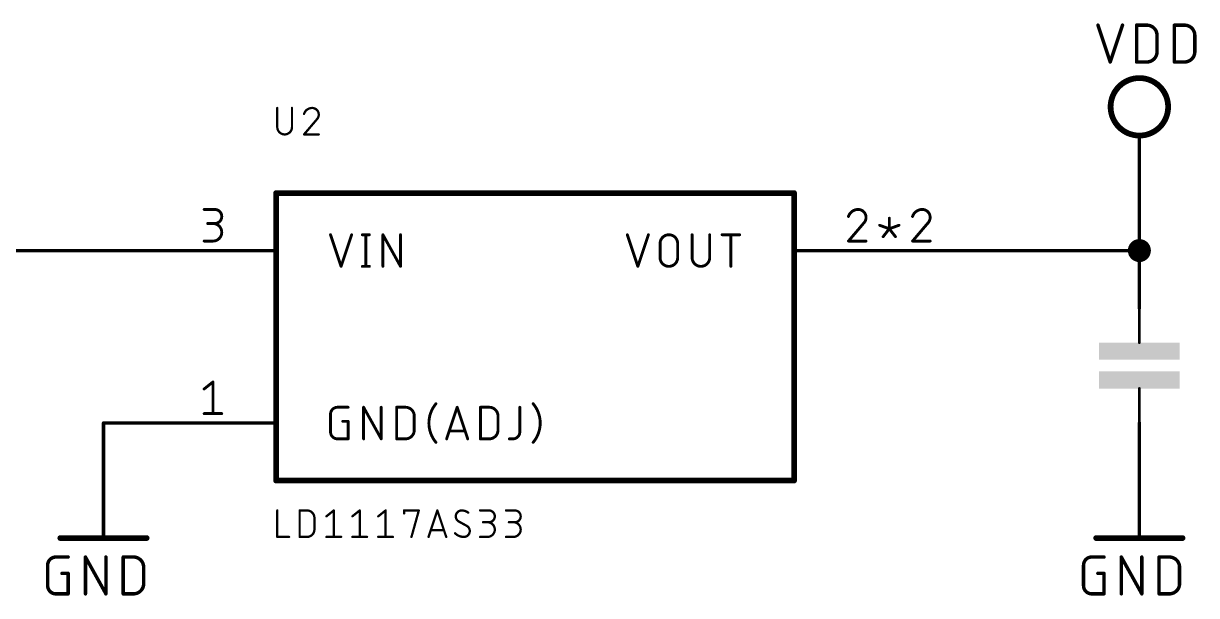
# Model space of a CAD drawing. Extents: x 0 to 388, y 0 to 261.
# Drawn here: x 47.3 to 99, y 182.9 to 208.2 of the extents above; entities that cross this region are included whole.
import ezdxf

# ---------------------------------------------------------------- set-up
doc = ezdxf.new("R2010")
doc.units = 0
for name, color, linetype in [('91', 94, 'CONTINUOUS'), ('94', 14, 'CONTINUOUS'), ('95', 250, 'CONTINUOUS'), ('96', 250, 'CONTINUOUS')]:
    doc.layers.add(name, color=color, linetype=linetype)

# ---------------------------------------------------------------- blocks, each defined once
blk = doc.blocks.new('RECT')
blk.add_solid([(-0.5, -0.5), (0.5, -0.5), (-0.5, 0.5), (0.5, 0.5)])

msp = doc.modelspace()

# ---------------------------------------------------------------- linework, layer by layer
at = {"layer": '91', "const_width": 0.1524}
for points in [[(96.52, 198.12), (96.52, 200.66)], [(38.1, 198.12), (53.34, 198.12)], [(86.36, 198.12), (96.52, 198.12)], [(96.52, 198.12), (96.52, 195.58)], [(50.8, 187.96), (50.8, 190.5)], [(50.8, 190.5), (53.34, 190.5)], [(96.52, 190.5), (96.52, 187.96)]]:
    msp.add_lwpolyline(points, dxfattribs=at)
at = {"layer": '91'}
for points, const_width in [([(96.5581, 200.66, 1), (96.4819, 200.66)], 0.0762), ([(96.52, 197.866, 1), (96.52, 198.374, 1), (96.52, 197.866)], 0.508), ([(53.34, 198.0819, 1), (53.34, 198.1581)], 0.0762), ([(86.36, 198.1581, 1), (86.36, 198.0819)], 0.0762), ([(96.5581, 198.12, 1), (96.4819, 198.12)], 0.0762), ([(96.4819, 198.12, 1), (96.5581, 198.12)], 0.0762), ([(96.52, 198.0819, 1), (96.52, 198.1581)], 0.0762), ([(96.4819, 195.58, 1), (96.5581, 195.58)], 0.0762), ([(50.8381, 190.5, 1), (50.7619, 190.5)], 0.0762), ([(50.8, 190.5381, 1), (50.8, 190.4619)], 0.0762), ([(53.34, 190.4619, 1), (53.34, 190.5381)], 0.0762), ([(96.5581, 190.5, 1), (96.4819, 190.5)], 0.0762), ([(50.7619, 187.96, 1), (50.8381, 187.96)], 0.0762), ([(96.4819, 187.96, 1), (96.5581, 187.96)], 0.0762)]:
    msp.add_lwpolyline(points, format="xyb", dxfattribs=dict(at, const_width=const_width))
at = {"layer": '94'}
for points, const_width in [([(96.52, 203.2, 1), (96.52, 205.74, 1), (96.52, 203.2)], 0.254), ([(58.4962, 204.4192, 1), (58.4454, 204.4192)], 0.0508), ([(59.1453, 204.4192, 1), (59.0945, 204.4192)], 0.0508), ([(60.0089, 204.4192, 0.3252), (59.6519, 204.1596)], 0.1016), ([(59.6277, 204.1674, 1), (59.6761, 204.1517)], 0.0508), ([(60.301, 204.1271, 0.4142), (60.0089, 204.4192)], 0.1016), ([(60.0089, 204.4446, 1), (60.0089, 204.3938)], 0.0508), ([(60.0089, 204.3938, 1), (60.0089, 204.4446)], 0.0508), ([(60.2036, 203.8999, 0.2053), (60.301, 204.1271)], 0.1016), ([(60.3264, 204.1271, 1), (60.2756, 204.1271)], 0.0508), ([(60.2756, 204.1271, 1), (60.3264, 204.1271)], 0.0508), ([(58.4708, 203.5754, 1), (59.1199, 203.5754)], 0.1016), ([(58.4962, 203.5754, 1), (58.4454, 203.5754)], 0.0508), ([(58.4454, 203.5754, 1), (58.4962, 203.5754)], 0.0508), ([(59.1453, 203.5754, 1), (59.0945, 203.5754)], 0.0508), ([(59.0945, 203.5754, 1), (59.1453, 203.5754)], 0.0508), ([(60.1861, 203.9183, 1), (60.2212, 203.8815)], 0.0508), ([(60.223, 203.8835, 1), (60.1843, 203.9164)], 0.0508), ([(59.6325, 203.2673, 1), (59.6713, 203.2343)], 0.0508), ([(59.6519, 203.2762, 1), (59.6519, 203.2254)], 0.0508), ([(60.301, 203.2254, 1), (60.301, 203.2762)], 0.0508), ([(96.5581, 203.2, 1), (96.4819, 203.2)], 0.0762), ([(58.42, 200.7235, 1), (58.42, 200.5965)], 0.127), ([(58.4835, 200.66, 1), (58.3565, 200.66)], 0.127), ([(81.3435, 200.66, 1), (81.2165, 200.66)], 0.127), ([(81.28, 200.5965, 1), (81.28, 200.7235)], 0.127), ([(96.4819, 200.66, 1), (96.5581, 200.66)], 0.0762), ([(53.34, 198.1581, 1), (53.34, 198.0819)], 0.0762), ([(58.42, 198.0819, 1), (58.42, 198.1581)], 0.0762), ([(81.28, 198.1581, 1), (81.28, 198.0819)], 0.0762), ([(86.36, 198.0819, 1), (86.36, 198.1581)], 0.0762), ([(96.5518, 195.58, 1), (96.4883, 195.58)], 0.0635), ([(96.4883, 194.056, 1), (96.5518, 194.056)], 0.0635), ([(96.5518, 192.024, 1), (96.4883, 192.024)], 0.0635), ([(53.34, 190.5381, 1), (53.34, 190.4619)], 0.0762), ([(58.42, 190.4619, 1), (58.42, 190.5381)], 0.0762), ([(96.4883, 190.5, 1), (96.5518, 190.5)], 0.0635), ([(50.8381, 187.96, 1), (50.7619, 187.96)], 0.0762), ([(58.42, 188.0235, 1), (58.42, 187.8965)], 0.127), ([(58.3565, 187.96, 1), (58.4835, 187.96)], 0.127), ([(81.2165, 187.96, 1), (81.3435, 187.96)], 0.127), ([(81.28, 187.8965, 1), (81.28, 188.0235)], 0.127), ([(96.5581, 187.96, 1), (96.4819, 187.96)], 0.0762), ([(58.4962, 186.6392, 1), (58.4454, 186.6392)], 0.0508), ([(59.4845, 186.6392, 1), (59.4337, 186.6392)], 0.0508), ([(59.4591, 186.6646, 1), (59.4591, 186.6138)], 0.0508), ([(60.1083, 186.3146, 0.4142), (59.7837, 186.6392)], 0.1016), ([(59.7837, 186.6646, 1), (59.7837, 186.6138)], 0.0508), ([(59.7837, 186.6138, 1), (59.7837, 186.6646)], 0.0508), ([(60.6244, 186.3994, 1), (60.6561, 186.3597)], 0.0508), ([(60.9902, 186.6392, 1), (60.9394, 186.6392)], 0.0508), ([(60.9807, 186.6194, 1), (60.9489, 186.659)], 0.0508), ([(61.7674, 186.3994, 1), (61.7991, 186.3597)], 0.0508), ([(62.1332, 186.6392, 1), (62.0824, 186.6392)], 0.0508), ([(62.1237, 186.6194, 1), (62.0919, 186.659)], 0.0508), ([(62.9104, 186.3994, 1), (62.9421, 186.3597)], 0.0508), ([(63.2762, 186.6392, 1), (63.2254, 186.6392)], 0.0508), ([(63.2667, 186.6194, 1), (63.2349, 186.659)], 0.0508), ([(64.0946, 186.6392, 1), (64.0438, 186.6392)], 0.0508), ([(64.0692, 186.6646, 1), (64.0692, 186.6138)], 0.0508), ([(64.0438, 186.5094, 1), (64.0946, 186.5094)], 0.0508), ([(64.7428, 186.6324, 1), (64.6939, 186.646)], 0.0508), ([(64.7183, 186.6138, 1), (64.7183, 186.6646)], 0.0508), ([(65.5609, 186.6472, 1), (65.5127, 186.6312)], 0.0508), ([(65.5609, 186.6312, 1), (65.5127, 186.6472)], 0.0508), ([(66.6092, 186.6392, 0.4142), (66.3496, 186.3796)], 0.1016), ([(66.3496, 186.3796, 0.2656), (66.4794, 186.1524)], 0.1016), ([(66.375, 186.3796, 1), (66.3242, 186.3796)], 0.0508), ([(66.3242, 186.3796, 1), (66.375, 186.3796)], 0.0508), ([(66.9013, 186.5418, 0.1623), (66.6092, 186.6392)], 0.1016), ([(66.6092, 186.6646, 1), (66.6092, 186.6138)], 0.0508), ([(66.6092, 186.6138, 1), (66.6092, 186.6646)], 0.0508), ([(66.8861, 186.5215, 1), (66.9166, 186.5622)], 0.0508), ([(67.422, 186.6646, 1), (67.422, 186.6138)], 0.0508), ([(67.8115, 186.1199, 1), (67.8115, 186.6392)], 0.1016), ([(67.8115, 186.6646, 1), (67.8115, 186.6138)], 0.0508), ([(67.8115, 186.6138, 1), (67.8115, 186.6646)], 0.0508), ([(68.565, 186.6646, 1), (68.565, 186.6138)], 0.0508), ([(68.9545, 186.1199, 1), (68.9545, 186.6392)], 0.1016), ([(68.9545, 186.6646, 1), (68.9545, 186.6138)], 0.0508), ([(68.9545, 186.6138, 1), (68.9545, 186.6646)], 0.0508), ([(60.1337, 186.3146, 1), (60.0829, 186.3146)], 0.0508), ([(60.0829, 186.3146, 1), (60.1337, 186.3146)], 0.0508), ([(66.4916, 186.1747, 1), (66.4672, 186.1301)], 0.0508), ([(66.4665, 186.1305, 1), (66.4923, 186.1742)], 0.0508), ([(66.9662, 185.7304, 0.2656), (66.8364, 185.9576)], 0.1016), ([(66.8493, 185.9795, 1), (66.8235, 185.9357)], 0.0508), ([(66.8242, 185.9353, 1), (66.8486, 185.9799)], 0.0508), ([(67.5518, 186.1453, 1), (67.5518, 186.0945)], 0.0508), ([(67.7466, 185.4708, 1), (67.7466, 186.1199)], 0.1016), ([(67.7466, 186.1453, 1), (67.7466, 186.0945)], 0.0508), ([(67.8115, 186.1453, 1), (67.8115, 186.0945)], 0.0508), ([(67.8115, 186.0945, 1), (67.8115, 186.1453)], 0.0508), ([(68.6948, 186.1453, 1), (68.6948, 186.0945)], 0.0508), ([(68.8896, 185.4708, 1), (68.8896, 186.1199)], 0.1016), ([(68.8896, 186.1453, 1), (68.8896, 186.0945)], 0.0508), ([(68.9545, 186.1453, 1), (68.9545, 186.0945)], 0.0508), ([(68.9545, 186.0945, 1), (68.9545, 186.1453)], 0.0508), ([(48.895, 185.4835, 1), (48.895, 185.3565)], 0.127), ([(50.7619, 185.42, 1), (50.8381, 185.42)], 0.0762), ([(52.705, 185.3565, 1), (52.705, 185.4835)], 0.127), ([(58.4708, 185.4962, 1), (58.4708, 185.4454)], 0.0508), ([(58.4454, 185.4708, 1), (58.4962, 185.4708)], 0.0508), ([(58.9901, 185.4454, 1), (58.9901, 185.4962)], 0.0508), ([(59.4591, 185.4962, 1), (59.4591, 185.4454)], 0.0508), ([(59.4337, 185.4708, 1), (59.4845, 185.4708)], 0.0508), ([(59.7837, 185.4708, 0.4142), (60.1083, 185.7954)], 0.1016), ([(59.7837, 185.4962, 1), (59.7837, 185.4454)], 0.0508), ([(59.7837, 185.4454, 1), (59.7837, 185.4962)], 0.0508), ([(60.1337, 185.7954, 1), (60.0829, 185.7954)], 0.0508), ([(60.0829, 185.7954, 1), (60.1337, 185.7954)], 0.0508), ([(60.6402, 185.4962, 1), (60.6402, 185.4454)], 0.0508), ([(60.9394, 185.4708, 1), (60.9902, 185.4708)], 0.0508), ([(61.2893, 185.4454, 1), (61.2893, 185.4962)], 0.0508), ([(61.7832, 185.4962, 1), (61.7832, 185.4454)], 0.0508), ([(62.0824, 185.4708, 1), (62.1332, 185.4708)], 0.0508), ([(62.4323, 185.4454, 1), (62.4323, 185.4962)], 0.0508), ([(62.9262, 185.4962, 1), (62.9262, 185.4454)], 0.0508), ([(63.2254, 185.4708, 1), (63.2762, 185.4708)], 0.0508), ([(63.5753, 185.4454, 1), (63.5753, 185.4962)], 0.0508), ([(64.3693, 185.4776, 1), (64.4183, 185.464)], 0.0508), ([(65.1232, 185.4788, 1), (65.1714, 185.4628)], 0.0508), ([(65.2447, 185.7883, 1), (65.2447, 185.7375)], 0.0508), ([(65.8289, 185.7375, 1), (65.8289, 185.7883)], 0.0508), ([(65.9022, 185.4628, 1), (65.9503, 185.4788)], 0.0508), ([(66.3171, 185.6331, 0.2), (66.7066, 185.4708)], 0.1016), ([(66.3352, 185.651, 1), (66.2991, 185.6152)], 0.0508), ([(66.7066, 185.4708, 0.4142), (66.9662, 185.7304)], 0.1016), ([(66.7066, 185.4962, 1), (66.7066, 185.4454)], 0.0508), ([(66.7066, 185.4454, 1), (66.7066, 185.4962)], 0.0508), ([(66.9916, 185.7304, 1), (66.9408, 185.7304)], 0.0508), ([(66.9408, 185.7304, 1), (66.9916, 185.7304)], 0.0508), ([(67.422, 185.4962, 1), (67.422, 185.4454)], 0.0508), ([(67.7466, 185.4962, 1), (67.7466, 185.4454)], 0.0508), ([(67.7466, 185.4454, 1), (67.7466, 185.4962)], 0.0508), ([(68.565, 185.4962, 1), (68.565, 185.4454)], 0.0508), ([(68.8896, 185.4962, 1), (68.8896, 185.4454)], 0.0508), ([(68.8896, 185.4454, 1), (68.8896, 185.4962)], 0.0508), ([(94.615, 185.4835, 1), (94.615, 185.3565)], 0.127), ([(96.4819, 185.42, 1), (96.5581, 185.42)], 0.0762), ([(98.425, 185.3565, 1), (98.425, 185.4835)], 0.127)]:
    msp.add_lwpolyline(points, format="xyb", dxfattribs=dict(at, const_width=const_width))
for points, const_width in [([(58.4708, 204.4192), (58.4708, 203.5754)], 0.1016), ([(59.1199, 203.5754), (59.1199, 204.4192)], 0.1016), ([(60.2036, 203.8999), (59.6519, 203.2508)], 0.1016), ([(59.6519, 203.2508), (60.301, 203.2508)], 0.1016), ([(96.52, 200.66), (96.52, 203.2)], 0.1524), ([(81.28, 200.66), (58.42, 200.66)], 0.254), ([(58.42, 200.66), (58.42, 187.96)], 0.254), ([(81.28, 187.96), (81.28, 200.66)], 0.254), ([(53.34, 198.12), (58.42, 198.12)], 0.1524), ([(86.36, 198.12), (81.28, 198.12)], 0.1524), ([(96.52, 195.58), (96.52, 194.056)], 0.127), ([(96.52, 192.024), (96.52, 190.5)], 0.127), ([(53.34, 190.5), (58.42, 190.5)], 0.1524), ([(50.8, 187.96), (50.8, 185.42)], 0.1524), ([(58.42, 187.96), (81.28, 187.96)], 0.254), ([(96.52, 187.96), (96.52, 185.42)], 0.1524), ([(58.4708, 186.6392), (58.4708, 185.4708)], 0.1016), ([(59.4591, 185.4708), (59.4591, 186.6392)], 0.1016), ([(59.4591, 186.6392), (59.7837, 186.6392)], 0.1016), ([(60.6402, 186.3796), (60.9648, 186.6392)], 0.1016), ([(60.9648, 186.6392), (60.9648, 185.4708)], 0.1016), ([(61.7832, 186.3796), (62.1078, 186.6392)], 0.1016), ([(62.1078, 186.6392), (62.1078, 185.4708)], 0.1016), ([(62.9262, 186.3796), (63.2508, 186.6392)], 0.1016), ([(63.2508, 186.6392), (63.2508, 185.4708)], 0.1016), ([(64.0692, 186.5094), (64.0692, 186.6392)], 0.1016), ([(64.0692, 186.6392), (64.7183, 186.6392)], 0.1016), ([(64.7183, 186.6392), (64.3938, 185.4708)], 0.1016), ([(65.1473, 185.4708), (65.5368, 186.6392)], 0.1016), ([(65.5368, 186.6392), (65.9262, 185.4708)], 0.1016), ([(67.422, 186.6392), (67.8115, 186.6392)], 0.1016), ([(68.565, 186.6392), (68.9545, 186.6392)], 0.1016), ([(60.1083, 186.3146), (60.1083, 185.7954)], 0.1016), ([(66.8364, 185.9576), (66.4794, 186.1524)], 0.1016), ([(67.8115, 186.1199), (67.5518, 186.1199)], 0.1016), ([(68.9545, 186.1199), (68.6948, 186.1199)], 0.1016), ([(48.895, 185.42), (52.705, 185.42)], 0.254), ([(58.4708, 185.4708), (58.9901, 185.4708)], 0.1016), ([(59.7837, 185.4708), (59.4591, 185.4708)], 0.1016), ([(60.6402, 185.4708), (61.2893, 185.4708)], 0.1016), ([(61.7832, 185.4708), (62.4323, 185.4708)], 0.1016), ([(62.9262, 185.4708), (63.5753, 185.4708)], 0.1016), ([(65.8289, 185.7629), (65.2447, 185.7629)], 0.1016), ([(67.422, 185.4708), (67.7466, 185.4708)], 0.1016), ([(68.565, 185.4708), (68.8896, 185.4708)], 0.1016), ([(94.615, 185.42), (98.425, 185.42)], 0.254)]:
    msp.add_lwpolyline(points, dxfattribs=dict(at, const_width=const_width))
at = {"layer": '95', "const_width": 0.127}
for points in [[(55.2436, 199.9361), (55.7093, 199.9361)], [(55.7093, 199.3152), (55.3988, 199.3152)], [(84.34, 199.3152), (83.6803, 198.5391)], [(85.4828, 199.548), (85.4828, 199.0824)], [(87.169, 199.3152), (86.5093, 198.5391)], [(60.8203, 198.8185), (61.286, 197.4215)], [(61.286, 197.4215), (61.7516, 198.8185)], [(62.2258, 198.8185), (62.5363, 198.8185)], [(62.381, 198.8185), (62.381, 197.4215)], [(63.1337, 197.4215), (63.1337, 198.8185)], [(63.1337, 198.8185), (63.9098, 197.4215)], [(63.9098, 197.4215), (63.9098, 198.8185)], [(73.9194, 198.8185), (74.3851, 197.4215)], [(74.3851, 197.4215), (74.8508, 198.8185)], [(76.7804, 198.8185), (76.7804, 197.8096)], [(77.5565, 197.8096), (77.5565, 198.8185)], [(78.1036, 198.8185), (78.8797, 198.8185)], [(78.4916, 197.4215), (78.4916, 198.8185)], [(85.4828, 199.0824), (85.056, 199.2376)], [(85.2112, 198.7331), (85.4828, 199.0824)], [(85.4828, 199.0824), (85.9097, 199.2376)], [(85.4828, 199.0824), (85.7545, 198.7331)], [(55.2436, 198.5391), (55.6316, 198.5391)], [(75.3659, 197.8096), (75.3659, 198.4304)], [(76.142, 198.4304), (76.142, 197.8096)], [(83.6803, 198.5391), (84.4564, 198.5391)], [(86.5093, 198.5391), (87.2854, 198.5391)], [(62.2258, 197.4215), (62.5363, 197.4215)], [(55.2436, 192.0057), (55.6316, 192.3161)], [(55.6316, 192.3161), (55.6316, 190.9191)], [(61.1307, 191.1985), (61.5964, 191.1985)], [(62.2804, 189.8015), (62.2804, 191.1985)], [(62.2804, 191.1985), (63.0565, 189.8015)], [(63.0565, 189.8015), (63.0565, 191.1985)], [(63.7405, 189.8015), (63.7405, 191.1985)], [(63.7405, 191.1985), (64.1286, 191.1985)], [(65.9443, 189.8015), (66.41, 191.1985)], [(66.41, 191.1985), (66.8757, 189.8015)], [(67.4364, 189.8015), (67.4364, 191.1985)], [(67.4364, 191.1985), (67.8245, 191.1985)], [(69.1763, 191.1985), (69.1763, 190.1119)], [(55.2436, 190.9191), (56.0197, 190.9191)], [(60.8203, 190.1119), (60.8203, 190.8881)], [(61.3636, 190.5776), (61.5964, 190.5776)], [(61.5964, 190.5776), (61.5964, 189.8015)], [(64.5166, 190.8104), (64.5166, 190.1896)], [(68.2125, 190.8104), (68.2125, 190.1896)], [(66.7592, 190.1508), (66.0607, 190.1508)], [(61.5964, 189.8015), (61.1307, 189.8015)], [(64.1286, 189.8015), (63.7405, 189.8015)], [(67.8245, 189.8015), (67.4364, 189.8015)], [(68.8659, 189.8015), (68.7107, 189.8015)]]:
    msp.add_lwpolyline(points, dxfattribs=at)
at = {"layer": '95'}
for points, const_width in [([(55.2436, 199.9678, 1), (55.2436, 199.9044)], 0.0635), ([(55.7093, 199.3152, 1), (55.7093, 199.9361)], 0.127), ([(55.7093, 199.9678, 1), (55.7093, 199.9044)], 0.0635), ([(55.7093, 199.9044, 1), (55.7093, 199.9678)], 0.0635), ([(84.1072, 199.9361, 0.3252), (83.6803, 199.6257)], 0.127), ([(84.4564, 199.5868, 0.4142), (84.1072, 199.9361)], 0.127), ([(84.1072, 199.9678, 1), (84.1072, 199.9044)], 0.0635), ([(84.1072, 199.9044, 1), (84.1072, 199.9678)], 0.0635), ([(86.9361, 199.9361, 0.3252), (86.5093, 199.6257)], 0.127), ([(87.2854, 199.5868, 0.4142), (86.9361, 199.9361)], 0.127), ([(86.9361, 199.9678, 1), (86.9361, 199.9044)], 0.0635), ([(86.9361, 199.9044, 1), (86.9361, 199.9678)], 0.0635), ([(55.3988, 199.347, 1), (55.3988, 199.2835)], 0.0635), ([(55.6316, 198.5391, 1), (55.6316, 199.3152)], 0.127), ([(55.6316, 199.347, 1), (55.6316, 199.2835)], 0.0635), ([(55.7093, 199.347, 1), (55.7093, 199.2835)], 0.0635), ([(55.7093, 199.2835, 1), (55.7093, 199.347)], 0.0635), ([(83.6501, 199.6354, 1), (83.7105, 199.6159)], 0.0635), ([(84.34, 199.3152, 0.2053), (84.4564, 199.5868)], 0.127), ([(84.3181, 199.3382, 1), (84.3619, 199.2922)], 0.0635), ([(84.3642, 199.2946, 1), (84.3158, 199.3358)], 0.0635), ([(84.4882, 199.5868, 1), (84.4247, 199.5869)], 0.0635), ([(84.4247, 199.5868, 1), (84.4882, 199.5868)], 0.0635), ([(85.5146, 199.548, 1), (85.4511, 199.548)], 0.0635), ([(86.4791, 199.6354, 1), (86.5395, 199.6159)], 0.0635), ([(87.169, 199.3152, 0.2053), (87.2854, 199.5868)], 0.127), ([(87.1471, 199.3382, 1), (87.1909, 199.2922)], 0.0635), ([(87.1931, 199.2946, 1), (87.1448, 199.3358)], 0.0635), ([(87.3171, 199.5868, 1), (87.2536, 199.5869)], 0.0635), ([(87.2536, 199.5868, 1), (87.3171, 199.5868)], 0.0635), ([(60.8504, 198.8285, 1), (60.7902, 198.8085)], 0.0635), ([(61.7818, 198.8085, 1), (61.7215, 198.8285)], 0.0635), ([(62.2258, 198.8502, 1), (62.2258, 198.7868)], 0.0635), ([(62.4128, 198.8185, 1), (62.3493, 198.8185)], 0.0635), ([(62.5363, 198.7868, 1), (62.5363, 198.8502)], 0.0635), ([(63.1655, 198.8185, 1), (63.102, 198.8185)], 0.0635), ([(63.1615, 198.8339, 1), (63.1059, 198.8031)], 0.0635), ([(63.9416, 198.8185, 1), (63.8781, 198.8185)], 0.0635), ([(73.9495, 198.8285, 1), (73.8893, 198.8085)], 0.0635), ([(74.8809, 198.8085, 1), (74.8206, 198.8285)], 0.0635), ([(76.142, 198.4304, 1), (75.3659, 198.4304)], 0.127), ([(76.8121, 198.8185, 1), (76.7486, 198.8185)], 0.0635), ([(77.5882, 198.8185, 1), (77.5247, 198.8185)], 0.0635), ([(78.1036, 198.8502, 1), (78.1036, 198.7868)], 0.0635), ([(78.5234, 198.8185, 1), (78.4599, 198.8185)], 0.0635), ([(78.8797, 198.7868, 1), (78.8797, 198.8502)], 0.0635), ([(85.0668, 199.2674, 1), (85.0451, 199.2078)], 0.0635), ([(85.472, 199.1122, 1), (85.4937, 199.0525)], 0.0635), ([(85.4511, 199.0824, 1), (85.5146, 199.0824)], 0.0635), ([(85.5079, 199.1019, 1), (85.4578, 199.0629)], 0.0635), ([(85.5079, 199.0629, 1), (85.4578, 199.1019)], 0.0635), ([(85.472, 199.0525, 1), (85.4937, 199.1122)], 0.0635), ([(85.9205, 199.2078, 1), (85.8988, 199.2674)], 0.0635), ([(55.2436, 198.5709, 1), (55.2436, 198.5074)], 0.0635), ([(55.6316, 198.5709, 1), (55.6316, 198.5074)], 0.0635), ([(55.6316, 198.5074, 1), (55.6316, 198.5709)], 0.0635), ([(75.3976, 198.4304, 1), (75.3341, 198.4304)], 0.0635), ([(75.3341, 198.4304, 1), (75.3976, 198.4304)], 0.0635), ([(76.1737, 198.4304, 1), (76.1102, 198.4304)], 0.0635), ([(76.1102, 198.4304, 1), (76.1737, 198.4304)], 0.0635), ([(83.6803, 198.5709, 1), (83.6803, 198.5074)], 0.0635), ([(83.6561, 198.5597, 1), (83.7045, 198.5185)], 0.0635), ([(84.4564, 198.5074, 1), (84.4564, 198.5709)], 0.0635), ([(85.1861, 198.7526, 1), (85.2363, 198.7136)], 0.0635), ([(85.7294, 198.7136, 1), (85.7795, 198.7526)], 0.0635), ([(86.5093, 198.5709, 1), (86.5093, 198.5074)], 0.0635), ([(86.4851, 198.5597, 1), (86.5335, 198.5185)], 0.0635), ([(87.2854, 198.5074, 1), (87.2854, 198.5709)], 0.0635), ([(75.3659, 197.8096, 1), (76.142, 197.8096)], 0.127), ([(75.3976, 197.8096, 1), (75.3341, 197.8096)], 0.0635), ([(75.3341, 197.8096, 1), (75.3976, 197.8096)], 0.0635), ([(76.1737, 197.8096, 1), (76.1102, 197.8096)], 0.0635), ([(76.1102, 197.8096, 1), (76.1737, 197.8096)], 0.0635), ([(76.8121, 197.8096, 1), (76.7486, 197.8096)], 0.0635), ([(76.7486, 197.8096, 1), (76.8121, 197.8096)], 0.0635), ([(76.7804, 197.8096, 1), (77.5565, 197.8096)], 0.127), ([(77.5882, 197.8096, 1), (77.5247, 197.8096)], 0.0635), ([(77.5247, 197.8096, 1), (77.5882, 197.8096)], 0.0635), ([(61.2558, 197.4315, 1), (61.3161, 197.4115)], 0.0635), ([(61.2558, 197.4115, 1), (61.3161, 197.4315)], 0.0635), ([(62.2258, 197.4532, 1), (62.2258, 197.3898)], 0.0635), ([(62.3493, 197.4215, 1), (62.4128, 197.4215)], 0.0635), ([(62.5363, 197.3898, 1), (62.5363, 197.4532)], 0.0635), ([(63.102, 197.4215, 1), (63.1655, 197.4215)], 0.0635), ([(63.8781, 197.4215, 1), (63.9416, 197.4215)], 0.0635), ([(63.8821, 197.4061, 1), (63.9376, 197.4369)], 0.0635), ([(74.355, 197.4315, 1), (74.4152, 197.4115)], 0.0635), ([(74.355, 197.4115, 1), (74.4152, 197.4315)], 0.0635), ([(78.4599, 197.4215, 1), (78.5234, 197.4215)], 0.0635), ([(55.6634, 192.3161, 1), (55.5999, 192.3161)], 0.0635), ([(55.6515, 192.2913, 1), (55.6118, 192.3409)], 0.0635), ([(55.2238, 192.0304, 1), (55.2634, 191.9809)], 0.0635), ([(61.1307, 191.1985, 0.4142), (60.8203, 190.8881)], 0.127), ([(61.1307, 191.2302, 1), (61.1307, 191.1668)], 0.0635), ([(61.1307, 191.1668, 1), (61.1307, 191.2302)], 0.0635), ([(61.5964, 191.1668, 1), (61.5964, 191.2302)], 0.0635), ([(62.3122, 191.1985, 1), (62.2487, 191.1985)], 0.0635), ([(62.3082, 191.2139, 1), (62.2527, 191.1831)], 0.0635), ([(63.0883, 191.1985, 1), (63.0248, 191.1985)], 0.0635), ([(63.7723, 191.1985, 1), (63.7088, 191.1985)], 0.0635), ([(63.7405, 191.2302, 1), (63.7405, 191.1668)], 0.0635), ([(64.5166, 190.8104, 0.4142), (64.1286, 191.1985)], 0.127), ([(64.1286, 191.2302, 1), (64.1286, 191.1668)], 0.0635), ([(64.1286, 191.1668, 1), (64.1286, 191.2302)], 0.0635), ([(65.4737, 191.3537, 0.1762), (65.1633, 190.5)], 0.127), ([(65.498, 191.3333, 1), (65.4494, 191.3741)], 0.0635), ([(66.4401, 191.2085, 1), (66.3799, 191.1885)], 0.0635), ([(66.4401, 191.1885, 1), (66.3799, 191.2085)], 0.0635), ([(67.4682, 191.1985, 1), (67.4047, 191.1985)], 0.0635), ([(67.4364, 191.2302, 1), (67.4364, 191.1668)], 0.0635), ([(68.2125, 190.8104, 0.4142), (67.8245, 191.1985)], 0.127), ([(67.8245, 191.2302, 1), (67.8245, 191.1668)], 0.0635), ([(67.8245, 191.1668, 1), (67.8245, 191.2302)], 0.0635), ([(69.2081, 191.1985, 1), (69.1446, 191.1985)], 0.0635), ([(70.075, 190.5, 0.1762), (69.7646, 191.3537)], 0.127), ([(69.7889, 191.3741, 1), (69.7403, 191.3333)], 0.0635), ([(55.2436, 190.9509, 1), (55.2436, 190.8874)], 0.0635), ([(55.5999, 190.9191, 1), (55.6634, 190.9191)], 0.0635), ([(56.0197, 190.8874, 1), (56.0197, 190.9509)], 0.0635), ([(60.8521, 190.8881, 1), (60.7886, 190.8881)], 0.0635), ([(60.7886, 190.8881, 1), (60.8521, 190.8881)], 0.0635), ([(61.3636, 190.6094, 1), (61.3636, 190.5459)], 0.0635), ([(61.6282, 190.5776, 1), (61.5647, 190.5776)], 0.0635), ([(61.5964, 190.5459, 1), (61.5964, 190.6094)], 0.0635), ([(64.5484, 190.8104, 1), (64.4849, 190.8104)], 0.0635), ([(64.4849, 190.8104, 1), (64.5484, 190.8104)], 0.0635), ([(65.1633, 190.5, 0.1762), (65.4737, 189.6463)], 0.127), ([(65.195, 190.5, 1), (65.1315, 190.5)], 0.0635), ([(68.2443, 190.8104, 1), (68.1808, 190.8104)], 0.0635), ([(68.1808, 190.8104, 1), (68.2443, 190.8104)], 0.0635), ([(69.7646, 189.6463, 0.1762), (70.075, 190.5)], 0.127), ([(70.1068, 190.5, 1), (70.0433, 190.5)], 0.0635), ([(60.8203, 190.1119, 0.4142), (61.1307, 189.8015)], 0.127), ([(60.8521, 190.1119, 1), (60.7886, 190.1119)], 0.0635), ([(60.7886, 190.1119, 1), (60.8521, 190.1119)], 0.0635), ([(64.1286, 189.8015, 0.4142), (64.5166, 190.1896)], 0.127), ([(64.5484, 190.1896, 1), (64.4849, 190.1896)], 0.0635), ([(64.4849, 190.1896, 1), (64.5484, 190.1896)], 0.0635), ([(65.1315, 190.5, 1), (65.195, 190.5)], 0.0635), ([(66.0607, 190.1825, 1), (66.0607, 190.119)], 0.0635), ([(66.7592, 190.119, 1), (66.7592, 190.1825)], 0.0635), ([(67.8245, 189.8015, 0.4142), (68.2125, 190.1896)], 0.127), ([(68.2443, 190.1896, 1), (68.1808, 190.1896)], 0.0635), ([(68.1808, 190.1896, 1), (68.2443, 190.1896)], 0.0635), ([(68.8659, 189.8015, 0.4142), (69.1763, 190.1119)], 0.127), ([(69.2081, 190.1119, 1), (69.1446, 190.1119)], 0.0635), ([(69.1446, 190.1119, 1), (69.2081, 190.1119)], 0.0635), ([(70.0433, 190.5, 1), (70.1068, 190.5)], 0.0635), ([(61.1307, 189.8332, 1), (61.1307, 189.7698)], 0.0635), ([(61.1307, 189.7698, 1), (61.1307, 189.8332)], 0.0635), ([(61.5647, 189.8015, 1), (61.6282, 189.8015)], 0.0635), ([(61.5964, 189.7698, 1), (61.5964, 189.8332)], 0.0635), ([(62.2487, 189.8015, 1), (62.3122, 189.8015)], 0.0635), ([(63.0248, 189.8015, 1), (63.0883, 189.8015)], 0.0635), ([(63.0288, 189.7861, 1), (63.0843, 189.8169)], 0.0635), ([(63.7405, 189.8332, 1), (63.7405, 189.7698)], 0.0635), ([(63.7088, 189.8015, 1), (63.7723, 189.8015)], 0.0635), ([(64.1286, 189.8332, 1), (64.1286, 189.7698)], 0.0635), ([(64.1286, 189.7698, 1), (64.1286, 189.8332)], 0.0635), ([(65.4494, 189.6259, 1), (65.498, 189.6667)], 0.0635), ([(65.9142, 189.8115, 1), (65.9744, 189.7915)], 0.0635), ([(66.8455, 189.7915, 1), (66.9058, 189.8115)], 0.0635), ([(67.4364, 189.8332, 1), (67.4364, 189.7698)], 0.0635), ([(67.4047, 189.8015, 1), (67.4682, 189.8015)], 0.0635), ([(67.8245, 189.8332, 1), (67.8245, 189.7698)], 0.0635), ([(67.8245, 189.7698, 1), (67.8245, 189.8332)], 0.0635), ([(68.7107, 189.8332, 1), (68.7107, 189.7698)], 0.0635), ([(68.8659, 189.8332, 1), (68.8659, 189.7698)], 0.0635), ([(68.8659, 189.7698, 1), (68.8659, 189.8332)], 0.0635), ([(69.7403, 189.6667, 1), (69.7889, 189.6259)], 0.0635)]:
    msp.add_lwpolyline(points, format="xyb", dxfattribs=dict(at, const_width=const_width))
at = {"layer": '96', "const_width": 0.1524}
for points in [[(94.6912, 208.0768), (95.2331, 206.4512)], [(95.2331, 206.4512), (95.7749, 208.0768)], [(96.3967, 206.4512), (96.3967, 208.0768)], [(96.3967, 208.0768), (96.8483, 208.0768)], [(98.0641, 206.4512), (98.0641, 208.0768)], [(98.0641, 208.0768), (98.5156, 208.0768)], [(97.2999, 207.6252), (97.2999, 206.9028)], [(98.9672, 207.6252), (98.9672, 206.9028)], [(96.8483, 206.4512), (96.3967, 206.4512)], [(98.5156, 206.4512), (98.0641, 206.4512)], [(48.6974, 184.5818), (49.2393, 184.5818)], [(50.0035, 182.9562), (50.0035, 184.5818)], [(50.0035, 184.5818), (50.9066, 182.9562)], [(50.9066, 182.9562), (50.9066, 184.5818)], [(51.6709, 182.9562), (51.6709, 184.5818)], [(51.6709, 184.5818), (52.1224, 184.5818)], [(94.4174, 184.5818), (94.9593, 184.5818)], [(95.7235, 182.9562), (95.7235, 184.5818)], [(95.7235, 184.5818), (96.6266, 182.9562)], [(96.6266, 182.9562), (96.6266, 184.5818)], [(97.3909, 182.9562), (97.3909, 184.5818)], [(97.3909, 184.5818), (97.8424, 184.5818)], [(48.3362, 183.3174), (48.3362, 184.2206)], [(48.9684, 183.8593), (49.2393, 183.8593)], [(49.2393, 183.8593), (49.2393, 182.9562)], [(52.574, 184.1302), (52.574, 183.4078)], [(94.0562, 183.3174), (94.0562, 184.2206)], [(94.6884, 183.8593), (94.9593, 183.8593)], [(94.9593, 183.8593), (94.9593, 182.9562)], [(98.294, 184.1302), (98.294, 183.4078)], [(49.2393, 182.9562), (48.6974, 182.9562)], [(52.1224, 182.9562), (51.6709, 182.9562)], [(94.9593, 182.9562), (94.4174, 182.9562)], [(97.8424, 182.9562), (97.3909, 182.9562)]]:
    msp.add_lwpolyline(points, dxfattribs=at)
at = {"layer": '96'}
for points, const_width in [([(94.7273, 208.0888, 1), (94.6551, 208.0648)], 0.0762), ([(95.8111, 208.0648, 1), (95.7388, 208.0888)], 0.0762), ([(96.4348, 208.0768, 1), (96.3586, 208.0768)], 0.0762), ([(96.3967, 208.1149, 1), (96.3967, 208.0387)], 0.0762), ([(97.2999, 207.6252, 0.4142), (96.8483, 208.0768)], 0.1524), ([(96.8483, 208.1149, 1), (96.8483, 208.0387)], 0.0762), ([(96.8483, 208.0387, 1), (96.8483, 208.1149)], 0.0762), ([(98.1022, 208.0768, 1), (98.026, 208.0768)], 0.0762), ([(98.0641, 208.1149, 1), (98.0641, 208.0387)], 0.0762), ([(98.9672, 207.6252, 0.4142), (98.5156, 208.0768)], 0.1524), ([(98.5156, 208.1149, 1), (98.5156, 208.0387)], 0.0762), ([(98.5156, 208.0387, 1), (98.5156, 208.1149)], 0.0762), ([(97.338, 207.6252, 1), (97.2618, 207.6252)], 0.0762), ([(97.2618, 207.6252, 1), (97.338, 207.6252)], 0.0762), ([(99.0053, 207.6252, 1), (98.9291, 207.6252)], 0.0762), ([(98.9291, 207.6252, 1), (99.0053, 207.6252)], 0.0762), ([(96.8483, 206.4512, 0.4142), (97.2999, 206.9028)], 0.1524), ([(97.338, 206.9028, 1), (97.2618, 206.9028)], 0.0762), ([(97.2618, 206.9028, 1), (97.338, 206.9028)], 0.0762), ([(98.5156, 206.4512, 0.4142), (98.9672, 206.9028)], 0.1524), ([(99.0053, 206.9028, 1), (98.9291, 206.9028)], 0.0762), ([(98.9291, 206.9028, 1), (99.0053, 206.9028)], 0.0762), ([(95.1969, 206.4632, 1), (95.2692, 206.4392)], 0.0762), ([(95.1969, 206.4392, 1), (95.2692, 206.4632)], 0.0762), ([(96.3967, 206.4893, 1), (96.3967, 206.4131)], 0.0762), ([(96.3586, 206.4512, 1), (96.4348, 206.4512)], 0.0762), ([(96.8483, 206.4893, 1), (96.8483, 206.4131)], 0.0762), ([(96.8483, 206.4131, 1), (96.8483, 206.4893)], 0.0762), ([(98.0641, 206.4893, 1), (98.0641, 206.4131)], 0.0762), ([(98.026, 206.4512, 1), (98.1022, 206.4512)], 0.0762), ([(98.5156, 206.4893, 1), (98.5156, 206.4131)], 0.0762), ([(98.5156, 206.4131, 1), (98.5156, 206.4893)], 0.0762), ([(48.6974, 184.5818, 0.4142), (48.3362, 184.2206)], 0.1524), ([(48.6974, 184.6199, 1), (48.6974, 184.5437)], 0.0762), ([(48.6974, 184.5437, 1), (48.6974, 184.6199)], 0.0762), ([(49.2393, 184.5437, 1), (49.2393, 184.6199)], 0.0762), ([(50.0416, 184.5818, 1), (49.9654, 184.5818)], 0.0762), ([(50.0368, 184.6003, 1), (49.9702, 184.5633)], 0.0762), ([(50.9447, 184.5818, 1), (50.8685, 184.5818)], 0.0762), ([(51.709, 184.5818, 1), (51.6328, 184.5818)], 0.0762), ([(51.6709, 184.6199, 1), (51.6709, 184.5437)], 0.0762), ([(52.574, 184.1302, 0.4142), (52.1224, 184.5818)], 0.1524), ([(52.1224, 184.6199, 1), (52.1224, 184.5437)], 0.0762), ([(52.1224, 184.5437, 1), (52.1224, 184.6199)], 0.0762), ([(94.4174, 184.5818, 0.4142), (94.0562, 184.2206)], 0.1524), ([(94.4174, 184.6199, 1), (94.4174, 184.5437)], 0.0762), ([(94.4174, 184.5437, 1), (94.4174, 184.6199)], 0.0762), ([(94.9593, 184.5437, 1), (94.9593, 184.6199)], 0.0762), ([(95.7616, 184.5818, 1), (95.6854, 184.5818)], 0.0762), ([(95.7568, 184.6003, 1), (95.6902, 184.5633)], 0.0762), ([(96.6647, 184.5818, 1), (96.5885, 184.5818)], 0.0762), ([(97.429, 184.5818, 1), (97.3528, 184.5818)], 0.0762), ([(97.3909, 184.6199, 1), (97.3909, 184.5437)], 0.0762), ([(98.294, 184.1302, 0.4142), (97.8424, 184.5818)], 0.1524), ([(97.8424, 184.6199, 1), (97.8424, 184.5437)], 0.0762), ([(97.8424, 184.5437, 1), (97.8424, 184.6199)], 0.0762), ([(48.3743, 184.2206, 1), (48.2981, 184.2206)], 0.0762), ([(48.2981, 184.2206, 1), (48.3743, 184.2206)], 0.0762), ([(48.9684, 183.8974, 1), (48.9684, 183.8212)], 0.0762), ([(49.2774, 183.8593, 1), (49.2012, 183.8593)], 0.0762), ([(49.2393, 183.8212, 1), (49.2393, 183.8974)], 0.0762), ([(52.6121, 184.1302, 1), (52.5359, 184.1302)], 0.0762), ([(52.5359, 184.1302, 1), (52.6121, 184.1302)], 0.0762), ([(94.0943, 184.2206, 1), (94.0181, 184.2206)], 0.0762), ([(94.0181, 184.2206, 1), (94.0943, 184.2206)], 0.0762), ([(94.6884, 183.8974, 1), (94.6884, 183.8212)], 0.0762), ([(94.9974, 183.8593, 1), (94.9212, 183.8593)], 0.0762), ([(94.9593, 183.8212, 1), (94.9593, 183.8974)], 0.0762), ([(98.3321, 184.1302, 1), (98.2559, 184.1302)], 0.0762), ([(98.2559, 184.1302, 1), (98.3321, 184.1302)], 0.0762), ([(48.3362, 183.3174, 0.4142), (48.6974, 182.9562)], 0.1524), ([(48.3743, 183.3174, 1), (48.2981, 183.3174)], 0.0762), ([(48.2981, 183.3174, 1), (48.3743, 183.3174)], 0.0762), ([(52.1224, 182.9562, 0.4142), (52.574, 183.4078)], 0.1524), ([(52.6121, 183.4078, 1), (52.5359, 183.4078)], 0.0762), ([(52.5359, 183.4078, 1), (52.6121, 183.4078)], 0.0762), ([(94.0562, 183.3174, 0.4142), (94.4174, 182.9562)], 0.1524), ([(94.0943, 183.3174, 1), (94.0181, 183.3174)], 0.0762), ([(94.0181, 183.3174, 1), (94.0943, 183.3174)], 0.0762), ([(97.8424, 182.9562, 0.4142), (98.294, 183.4078)], 0.1524), ([(98.3321, 183.4078, 1), (98.2559, 183.4078)], 0.0762), ([(98.2559, 183.4078, 1), (98.3321, 183.4078)], 0.0762), ([(48.6974, 182.9943, 1), (48.6974, 182.9181)], 0.0762), ([(48.6974, 182.9181, 1), (48.6974, 182.9943)], 0.0762), ([(49.2012, 182.9562, 1), (49.2774, 182.9562)], 0.0762), ([(49.2393, 182.9181, 1), (49.2393, 182.9943)], 0.0762), ([(49.9654, 182.9562, 1), (50.0416, 182.9562)], 0.0762), ([(50.8685, 182.9562, 1), (50.9447, 182.9562)], 0.0762), ([(50.8733, 182.9377, 1), (50.9399, 182.9747)], 0.0762), ([(51.6709, 182.9943, 1), (51.6709, 182.9181)], 0.0762), ([(51.6328, 182.9562, 1), (51.709, 182.9562)], 0.0762), ([(52.1224, 182.9943, 1), (52.1224, 182.9181)], 0.0762), ([(52.1224, 182.9181, 1), (52.1224, 182.9943)], 0.0762), ([(94.4174, 182.9943, 1), (94.4174, 182.9181)], 0.0762), ([(94.4174, 182.9181, 1), (94.4174, 182.9943)], 0.0762), ([(94.9212, 182.9562, 1), (94.9974, 182.9562)], 0.0762), ([(94.9593, 182.9181, 1), (94.9593, 182.9943)], 0.0762), ([(95.6854, 182.9562, 1), (95.7616, 182.9562)], 0.0762), ([(96.5885, 182.9562, 1), (96.6647, 182.9562)], 0.0762), ([(96.5933, 182.9377, 1), (96.6599, 182.9747)], 0.0762), ([(97.3909, 182.9943, 1), (97.3909, 182.9181)], 0.0762), ([(97.3528, 182.9562, 1), (97.429, 182.9562)], 0.0762), ([(97.8424, 182.9943, 1), (97.8424, 182.9181)], 0.0762), ([(97.8424, 182.9181, 1), (97.8424, 182.9943)], 0.0762)]:
    msp.add_lwpolyline(points, format="xyb", dxfattribs=dict(at, const_width=const_width))

# ---------------------------------------------------------------- block references
at = {"layer": '94', "xscale": 3.556, "yscale": 0.762}
for p in [(96.52, 193.675), (96.52, 192.405)]:
    msp.add_blockref('RECT', p, dxfattribs=at)

doc.saveas('drawing.dxf')
